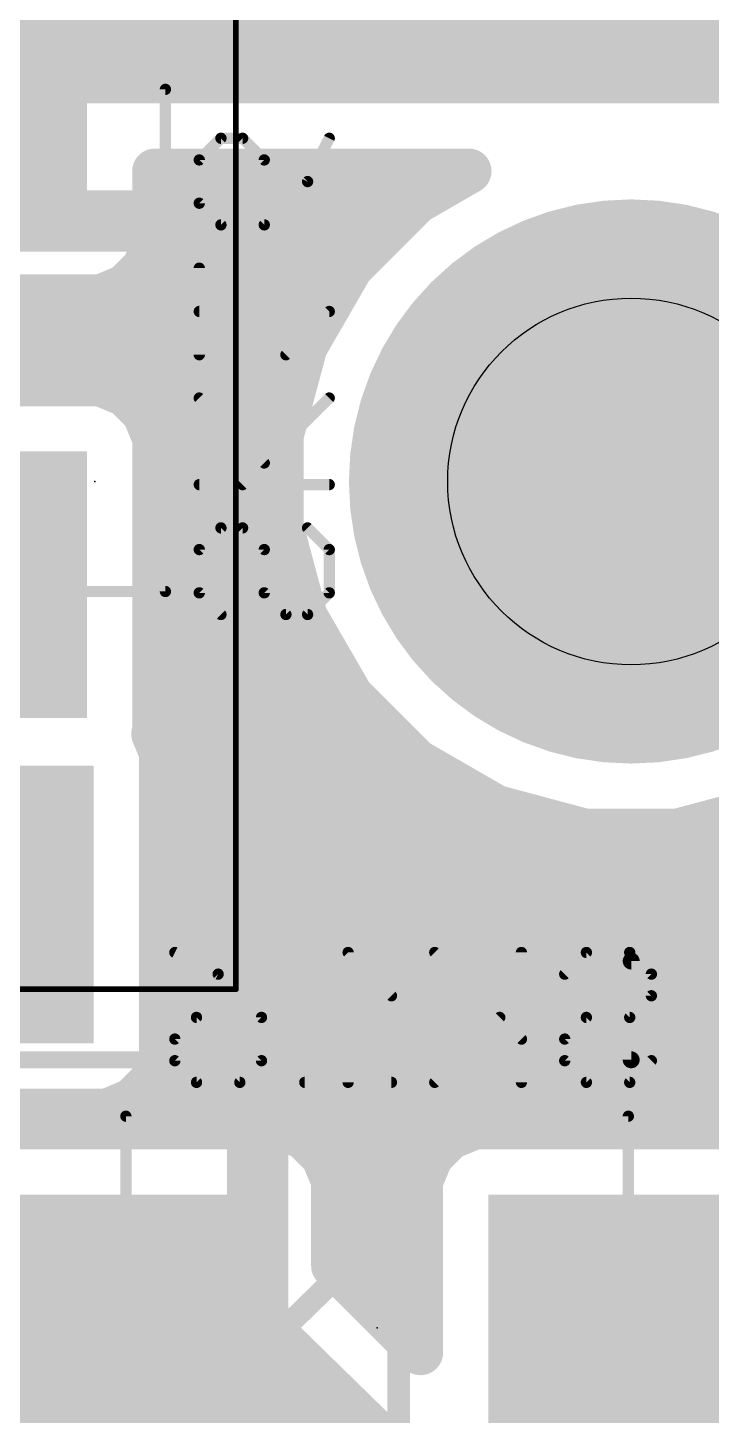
# Model space of a CAD drawing. Extents: x -0.2 to 52.3, y -1.5 to 54.9.
# Drawn here: x 33.69 to 39.84, y 36.04 to 48.54 of the extents above; entities that cross this region are included whole.
import ezdxf

# ---------------------------------------------------------------- set-up
doc = ezdxf.new("R2010")
doc.units = 0
for name, color, linetype in [('16', 175, 'CONTINUOUS'), ('20', 7, 'CONTINUOUS'), ('21', 253, 'CONTINUOUS'), ('22', 253, 'CONTINUOUS'), ('23', 7, 'CONTINUOUS'), ('24', 7, 'CONTINUOUS'), ('28', 253, 'CONTINUOUS'), ('42', 175, 'CONTINUOUS'), ('43', 82, 'CONTINUOUS'), ('52', 253, 'CONTINUOUS')]:
    doc.layers.add(name, color=color, linetype=linetype)

# ---------------------------------------------------------------- blocks, each defined once
blk = doc.blocks.new('RECT')
blk.add_solid([(-0.5, -0.5), (0.5, -0.5), (-0.5, 0.5), (0.5, 0.5)])

msp = doc.modelspace()

# ---------------------------------------------------------------- linework, layer by layer
at = {"layer": '16'}
for points, const_width in [([(33.02, 48.26), (41.91, 48.26)], 0.8128), ([(34.8296, 46.5987), (34.8296, 47.244)], 0.4064), ([(34.8296, 47.244), (37.6562, 47.244)], 0.4064), ([(37.6562, 47.244), (37.1821, 46.9703)], 0.4064), ([(34.8296, 47.1424), (37.4802, 47.1424)], 0.4064), ([(37.1821, 46.9703), (36.5957, 46.3839)], 0.4064), ([(34.8296, 46.736), (36.9478, 46.736)], 0.4064), ([(34.7368, 46.3747), (34.8296, 46.5987)], 0.4064), ([(34.5653, 46.2032), (34.7368, 46.3747)], 0.4064), ([(34.6917, 46.3296), (36.5643, 46.3296)], 0.4064), ([(36.5957, 46.3839), (36.181, 45.6657)], 0.4064), ([(34.3413, 46.1104), (34.5653, 46.2032)], 0.4064), ([(31.6987, 46.1104), (34.3413, 46.1104)], 0.4064), ([(31.4196, 45.9232), (36.3297, 45.9232)], 0.4064), ([(36.181, 45.6657), (35.9664, 44.8647)], 0.4064), ([(31.4196, 45.5168), (36.1411, 45.5168)], 0.4064), ([(34.3413, 45.3296), (31.6987, 45.3296)], 0.4064), ([(34.5653, 45.2368), (34.3413, 45.3296)], 0.4064), ([(34.7368, 45.0653), (34.5653, 45.2368)], 0.4064), ([(34.6917, 45.1104), (36.0323, 45.1104)], 0.4064), ([(34.8296, 44.8413), (34.7368, 45.0653)], 0.4064), ([(34.8296, 42.1987), (34.8296, 44.8413)], 0.4064), ([(35.9664, 44.8647), (35.9664, 44.0353)], 0.4064), ([(34.8296, 44.704), (35.9664, 44.704)], 0.4064), ([(34.8296, 44.2976), (35.9664, 44.2976)], 0.4064), ([(35.9664, 44.0353), (36.181, 43.2343)], 0.4064), ([(34.8296, 43.8912), (36.005, 43.8912)], 0.4064), ([(34.8296, 43.4848), (36.1139, 43.4848)], 0.4064), ([(36.181, 43.2343), (36.5957, 42.5161)], 0.4064), ([(34.8296, 43.0784), (36.271, 43.0784)], 0.4064), ([(34.8296, 42.672), (36.5057, 42.672)], 0.4064), ([(36.5957, 42.5161), (37.1821, 41.9297)], 0.4064), ([(34.8208, 42.1774), (34.8296, 42.1987)], 0.4064), ([(34.8896, 42.0113), (34.8208, 42.1774)], 0.4064), ([(34.8296, 42.2656), (36.8462, 42.2656)], 0.4064), ([(34.8896, 39.2687), (34.8896, 42.0113)], 0.4064), ([(37.1821, 41.9297), (37.9003, 41.515)], 0.4064), ([(34.8896, 41.8592), (37.3042, 41.8592)], 0.4064), ([(34.8896, 41.4528), (38.1326, 41.4528)], 0.4064), ([(37.9003, 41.515), (38.7013, 41.3004)], 0.4064), ([(39.5307, 41.3004), (40.3317, 41.515)], 0.4064), ([(38.7013, 41.3004), (39.5307, 41.3004)], 0.4064), ([(34.8896, 41.0464), (42.164, 41.0464)], 0.4064), ([(34.8896, 40.64), (42.164, 40.64)], 0.4064), ([(34.8896, 40.2336), (42.2486, 40.2336)], 0.4064), ([(34.8896, 39.8272), (42.556, 39.8272)], 0.4064), ([(34.8896, 39.4208), (42.9624, 39.4208)], 0.4064), ([(34.7968, 39.0447), (34.8896, 39.2687)], 0.4064), ([(34.6253, 38.8732), (34.7968, 39.0447)], 0.4064), ([(34.7665, 39.0144), (43.3688, 39.0144)], 0.4064), ([(31.7587, 38.7804), (34.4013, 38.7804)], 0.4064), ([(34.4013, 38.7804), (34.6253, 38.8732)], 0.4064), ([(35.9513, 38.6396), (33.3087, 38.6396)], 0.4064), ([(36.1753, 38.5468), (35.9513, 38.6396)], 0.4064), ([(36.0275, 38.608), (37.6325, 38.608)], 0.4064), ([(36.3468, 38.3753), (36.1753, 38.5468)], 0.4064), ([(37.4847, 38.5468), (37.3132, 38.3753)], 0.4064), ([(37.7087, 38.6396), (37.4847, 38.5468)], 0.4064), ([(40.3513, 38.6396), (37.7087, 38.6396)], 0.4064), ([(36.4396, 38.1513), (36.3468, 38.3753)], 0.4064), ([(37.3132, 38.3753), (37.2204, 38.1513)], 0.4064), ([(36.4187, 38.2016), (37.2413, 38.2016)], 0.4064), ([(36.4396, 37.3872), (36.4396, 38.1513)], 0.4064), ([(37.2204, 38.1513), (37.2204, 36.6064)], 0.4064), ([(36.4396, 37.7952), (37.2204, 37.7952)], 0.4064), ([(36.4396, 37.3888), (37.2204, 37.3888)], 0.4064), ([(37.2204, 36.6064), (36.4396, 37.3872)], 0.4064), ([(34.63, 36.83), (30.48, 36.83)], 0.8128), ([(35.56, 36.83), (34.63, 36.83)], 0.8128), ([(38.1, 34.29), (35.56, 36.83)], 0.8128), ([(39.03, 36.83), (39.37, 36.83)], 0.8128), ([(41.91, 36.83), (39.03, 36.83)], 0.8128), ([(36.8444, 36.9824), (37.2204, 36.9824)], 0.4064)]:
    msp.add_lwpolyline(points, dxfattribs=dict(at, const_width=const_width))
for points, const_width in [([(34.9312, 47.244, 1), (34.728, 47.244)], 0.2032), ([(34.8296, 47.3456, 1), (34.8296, 47.1424)], 0.2032), ([(37.707, 47.156, 1), (37.6054, 47.332)], 0.2032), ([(37.6562, 47.1424, 1), (37.6562, 47.3456)], 0.2032), ([(34.8296, 47.244, 1), (34.8296, 47.0408)], 0.2032), ([(37.4802, 47.0408, 1), (37.4802, 47.244)], 0.2032), ([(37.1313, 47.0583, 1), (37.2329, 46.8823)], 0.2032), ([(37.2539, 46.8985, 1), (37.1103, 47.0421)], 0.2032), ([(34.8296, 46.8376, 1), (34.8296, 46.6344)], 0.2032), ([(36.9478, 46.6344, 1), (36.9478, 46.8376)], 0.2032), ([(34.9235, 46.5599, 1), (34.7357, 46.6376)], 0.2032), ([(34.728, 46.5987, 1), (34.9312, 46.5987)], 0.2032), ([(34.6917, 46.4312, 1), (34.6917, 46.228)], 0.2032), ([(34.6429, 46.4136, 1), (34.8307, 46.3358)], 0.2032), ([(34.8086, 46.3028, 1), (34.6649, 46.4465)], 0.2032), ([(36.5238, 46.4557, 1), (36.6675, 46.3121)], 0.2032), ([(36.6837, 46.3331, 1), (36.5077, 46.4347)], 0.2032), ([(36.5643, 46.228, 1), (36.5643, 46.4312)], 0.2032), ([(34.4935, 46.275, 1), (34.6372, 46.1314)], 0.2032), ([(34.6042, 46.1093, 1), (34.5264, 46.2971)], 0.2032), ([(34.3024, 46.2043, 1), (34.3801, 46.0165)], 0.2032), ([(34.3413, 46.0088, 1), (34.3413, 46.212)], 0.2032), ([(36.3297, 45.8216, 1), (36.3297, 46.0248)], 0.2032), ([(36.2792, 45.6394, 1), (36.0829, 45.692)], 0.2032), ([(36.0931, 45.7165, 1), (36.269, 45.6149)], 0.2032), ([(36.1411, 45.4152, 1), (36.1411, 45.6184)], 0.2032), ([(34.3801, 45.4235, 1), (34.3024, 45.2357)], 0.2032), ([(34.3413, 45.228, 1), (34.3413, 45.4312)], 0.2032), ([(34.6372, 45.3086, 1), (34.4935, 45.1649)], 0.2032), ([(34.5264, 45.1429, 1), (34.6042, 45.3307)], 0.2032), ([(34.6917, 45.212, 1), (34.6917, 45.0088)], 0.2032), ([(34.8307, 45.1042, 1), (34.6429, 45.0264)], 0.2032), ([(34.6649, 44.9935, 1), (34.8086, 45.1372)], 0.2032), ([(36.0323, 45.0088, 1), (36.0323, 45.212)], 0.2032), ([(34.9312, 44.8413, 1), (34.728, 44.8413)], 0.2032), ([(34.7357, 44.8024, 1), (34.9235, 44.8801)], 0.2032), ([(36.068, 44.8647, 1), (35.8648, 44.8647)], 0.2032), ([(35.8683, 44.8909, 1), (36.0645, 44.8384)], 0.2032), ([(34.8296, 44.8056, 1), (34.8296, 44.6024)], 0.2032), ([(35.9664, 44.6024, 1), (35.9664, 44.8056)], 0.2032), ([(34.8296, 44.3992, 1), (34.8296, 44.196)], 0.2032), ([(35.9664, 44.196, 1), (35.9664, 44.3992)], 0.2032), ([(36.0645, 44.0616, 1), (35.8683, 44.009)], 0.2032), ([(35.8648, 44.0353, 1), (36.068, 44.0353)], 0.2032), ([(34.8296, 43.9928, 1), (34.8296, 43.7896)], 0.2032), ([(36.005, 43.7896, 1), (36.005, 43.9928)], 0.2032), ([(34.8296, 43.5864, 1), (34.8296, 43.3832)], 0.2032), ([(36.1139, 43.3832, 1), (36.1139, 43.5864)], 0.2032), ([(36.269, 43.2851, 1), (36.0931, 43.1835)], 0.2032), ([(36.0829, 43.208, 1), (36.2792, 43.2606)], 0.2032), ([(34.8296, 43.18, 1), (34.8296, 42.9768)], 0.2032), ([(36.271, 42.9768, 1), (36.271, 43.18)], 0.2032), ([(34.8296, 42.7736, 1), (34.8296, 42.5704)], 0.2032), ([(36.5057, 42.5704, 1), (36.5057, 42.7736)], 0.2032), ([(36.6675, 42.5879, 1), (36.5238, 42.4443)], 0.2032), ([(36.5077, 42.4653, 1), (36.6837, 42.5669)], 0.2032), ([(34.9146, 42.2163, 1), (34.7269, 42.1385)], 0.2032), ([(34.8296, 42.3672, 1), (34.8296, 42.164)], 0.2032), ([(34.9235, 42.1599, 1), (34.7357, 42.2376)], 0.2032), ([(36.8462, 42.164, 1), (36.8462, 42.3672)], 0.2032), ([(34.7269, 42.2163, 1), (34.9146, 42.1385)], 0.2032), ([(34.728, 42.1987, 1), (34.9312, 42.1987)], 0.2032), ([(34.9912, 42.0113, 1), (34.788, 42.0113)], 0.2032), ([(34.7957, 41.9724, 1), (34.9835, 42.0501)], 0.2032), ([(37.2329, 42.0177, 1), (37.1313, 41.8417)], 0.2032), ([(37.1103, 41.8578, 1), (37.2539, 42.0015)], 0.2032), ([(34.8896, 41.9608, 1), (34.8896, 41.7576)], 0.2032), ([(37.3042, 41.7576, 1), (37.3042, 41.9608)], 0.2032), ([(34.8896, 41.5544, 1), (34.8896, 41.3512)], 0.2032), ([(37.9266, 41.6132, 1), (37.874, 41.4169)], 0.2032), ([(37.8495, 41.4271, 1), (37.9511, 41.603)], 0.2032), ([(38.1326, 41.3512, 1), (38.1326, 41.5544)], 0.2032), ([(38.7013, 41.402, 1), (38.7013, 41.1988)], 0.2032), ([(38.675, 41.2023, 1), (38.7276, 41.3985)], 0.2032), ([(39.5044, 41.3985, 1), (39.5569, 41.2023)], 0.2032), ([(39.5307, 41.1988, 1), (39.5307, 41.402)], 0.2032), ([(34.8896, 41.148, 1), (34.8896, 40.9448)], 0.2032), ([(34.8896, 40.7416, 1), (34.8896, 40.5384)], 0.2032), ([(34.8896, 40.3352, 1), (34.8896, 40.132)], 0.2032), ([(34.8896, 39.9288, 1), (34.8896, 39.7256)], 0.2032), ([(34.8896, 39.5224, 1), (34.8896, 39.3192)], 0.2032), ([(34.788, 39.2687, 1), (34.9912, 39.2687)], 0.2032), ([(34.9835, 39.2299, 1), (34.7957, 39.3076)], 0.2032), ([(34.8686, 38.9728, 1), (34.7249, 39.1165)], 0.2032), ([(34.7665, 39.116, 1), (34.7665, 38.9128)], 0.2032), ([(34.7029, 39.0836, 1), (34.8907, 39.0058)], 0.2032), ([(34.4013, 38.6788, 1), (34.4013, 38.882)], 0.2032), ([(34.5535, 38.945, 1), (34.6972, 38.8014)], 0.2032), ([(34.6642, 38.7793, 1), (34.5864, 38.9671)], 0.2032), ([(34.3624, 38.8743, 1), (34.4401, 38.6865)], 0.2032), ([(35.9901, 38.7335, 1), (35.9124, 38.5457)], 0.2032), ([(36.0275, 38.7096, 1), (36.0275, 38.5064)], 0.2032), ([(35.9513, 38.538, 1), (35.9513, 38.7412)], 0.2032), ([(36.2472, 38.6186, 1), (36.1035, 38.4749)], 0.2032), ([(36.1364, 38.4529, 1), (36.2142, 38.6407)], 0.2032), ([(37.4458, 38.6407, 1), (37.5236, 38.4529)], 0.2032), ([(37.5565, 38.4749, 1), (37.4128, 38.6186)], 0.2032), ([(37.7087, 38.7412, 1), (37.7087, 38.538)], 0.2032), ([(37.6325, 38.5064, 1), (37.6325, 38.7096)], 0.2032), ([(37.7476, 38.5457, 1), (37.6699, 38.7335)], 0.2032), ([(36.4407, 38.4142, 1), (36.2529, 38.3364)], 0.2032), ([(36.2749, 38.3035, 1), (36.4186, 38.4472)], 0.2032), ([(37.2414, 38.4472, 1), (37.385, 38.3035)], 0.2032), ([(37.4071, 38.3364, 1), (37.2193, 38.4142)], 0.2032), ([(36.4187, 38.3032, 1), (36.4187, 38.1)], 0.2032), ([(36.5412, 38.1513, 1), (36.338, 38.1513)], 0.2032), ([(37.322, 38.1513, 1), (37.1188, 38.1513)], 0.2032), ([(37.2413, 38.1, 1), (37.2413, 38.3032)], 0.2032), ([(36.3457, 38.1124, 1), (36.5335, 38.1901)], 0.2032), ([(37.1265, 38.1901, 1), (37.3143, 38.1124)], 0.2032), ([(36.4396, 37.8968, 1), (36.4396, 37.6936)], 0.2032), ([(37.2204, 37.6936, 1), (37.2204, 37.8968)], 0.2032), ([(36.4396, 37.4904, 1), (36.4396, 37.2872)], 0.2032), ([(36.5114, 37.4591, 1), (36.3678, 37.3154)], 0.2032), ([(36.338, 37.3872, 1), (36.5412, 37.3872)], 0.2032), ([(37.2204, 37.2872, 1), (37.2204, 37.4904)], 0.2032), ([(34.63, 37.0332, 1), (34.63, 36.6268)], 0.4064), ([(34.63, 36.6268, 1), (34.63, 37.0332)], 0.4064), ([(35.7037, 36.9737, 1), (35.4163, 36.6863)], 0.4064), ([(35.56, 36.6268, 1), (35.56, 37.0332)], 0.4064), ([(39.03, 37.0332, 1), (39.03, 36.6268)], 0.4064), ([(39.03, 37.0332, 1), (39.03, 36.6268)], 0.4064), ([(39.37, 36.6268, 1), (39.37, 37.0332)], 0.4064), ([(36.8444, 37.084, 1), (36.8444, 36.8808)], 0.2032), ([(37.2204, 36.8808, 1), (37.2204, 37.084)], 0.2032), ([(37.1486, 36.5346, 1), (37.2922, 36.6783)], 0.2032), ([(37.1188, 36.6064, 1), (37.322, 36.6064)], 0.2032)]:
    msp.add_lwpolyline(points, format="xyb", dxfattribs=dict(at, const_width=const_width))
at = {"layer": '20'}
msp.add_circle((39.116, 44.45), 1.651, dxfattribs=at)
at = {"layer": '21'}
for points, const_width in [([(35.56, 39.878), (35.56, 49.022)], 0.0508), ([(39.116, 39.243), (39.116, 40.132)], 0.1524), ([(39.116, 40.132), (40.64, 40.132)], 0.1524), ([(35.56, 39.878), (27.305, 39.878)], 0.0508), ([(26.67, 39.243), (39.116, 39.243)], 0.1524)]:
    msp.add_lwpolyline(points, dxfattribs=dict(at, const_width=const_width))
for points, const_width in [([(39.116, 42.6466, 1), (39.116, 46.2534, 1), (39.116, 42.6466)], 0.1524), ([(39.1541, 40.132, 1), (39.0779, 40.132)], 0.0762), ([(39.116, 40.1701, 1), (39.116, 40.0939)], 0.0762), ([(35.5473, 39.878, 1), (35.5727, 39.878)], 0.0254), ([(35.56, 39.8653, 1), (35.56, 39.8907)], 0.0254), ([(39.0779, 39.243, 1), (39.1541, 39.243)], 0.0762), ([(39.116, 39.2049, 1), (39.116, 39.2811)], 0.0762)]:
    msp.add_lwpolyline(points, format="xyb", dxfattribs=dict(at, const_width=const_width))
at = {"layer": '22'}
for points, const_width in [([(34.925, 47.9806), (34.925, 43.4594)], 0.1016), ([(33.02, 46.55), (34.02, 45.527)], 0.2032), ([(34.02, 45.527), (32.02, 45.527)], 0.2032), ([(34.5694, 38.735), (39.0906, 38.735)], 0.1016), ([(36, 36.83), (37.023, 37.83)], 0.2032), ([(37.023, 37.83), (37.023, 35.83)], 0.2032), ([(37.023, 35.83), (36, 36.83)], 0.2032)]:
    msp.add_lwpolyline(points, dxfattribs=dict(at, const_width=const_width))
for points, const_width in [([(34.9504, 47.9806, 1), (34.8996, 47.9806)], 0.0508), ([(33.9837, 45.4915, 1), (34.0563, 45.5625)], 0.1016), ([(34.02, 45.4762, 1), (34.02, 45.5778)], 0.1016), ([(34.8996, 43.4594, 1), (34.9504, 43.4594)], 0.0508), ([(34.5694, 38.7604, 1), (34.5694, 38.7096)], 0.0508), ([(39.0906, 38.7096, 1), (39.0906, 38.7604)], 0.0508), ([(37.0738, 37.83, 1), (36.9722, 37.83)], 0.1016), ([(37.0585, 37.7937, 1), (36.9875, 37.8663)], 0.1016), ([(36.0355, 36.8663, 1), (35.9645, 36.7937)], 0.1016), ([(35.9645, 36.8663, 1), (36.0355, 36.7937)], 0.1016)]:
    msp.add_lwpolyline(points, format="xyb", dxfattribs=dict(at, const_width=const_width))
at = {"layer": '23'}
msp.add_point((34.29, 44.45), dxfattribs=at)
at = {"layer": '24'}
msp.add_point((36.83, 36.83), dxfattribs=at)
at = {"layer": '28', "const_width": 0.1016}
for points in [[(35.2298, 47.3451), (35.4247, 47.54)], [(35.4247, 47.54), (35.6196, 47.54)], [(35.6196, 47.54), (35.8145, 47.3451)], [(36.3992, 47.54), (36.2043, 47.1502)], [(35.2298, 46.9553), (35.2298, 47.3451)], [(35.8145, 47.3451), (35.8145, 46.7604)], [(36.2043, 47.1502), (35.8145, 46.7604)], [(35.4247, 46.7604), (35.2298, 46.9553)], [(35.8145, 46.7604), (35.4247, 46.7604)], [(35.2298, 45.591), (35.2298, 46.3706)], [(36.3992, 45.9808), (35.2298, 45.9808)], [(36.0094, 45.591), (36.3992, 45.9808)], [(35.8145, 44.6165), (35.2298, 45.2012)], [(35.6196, 44.4216), (36.3992, 45.2012)], [(36.3992, 44.4216), (35.2298, 44.4216)], [(35.4247, 44.0318), (35.2298, 43.8369)], [(35.6196, 44.0318), (35.4247, 44.0318)], [(35.8145, 43.8369), (35.6196, 44.0318)], [(36.2043, 44.0318), (36.3992, 43.8369)], [(35.2298, 43.8369), (35.2298, 43.4471)], [(35.8145, 43.4471), (35.8145, 43.8369)], [(36.3992, 43.8369), (36.3992, 43.4471)], [(35.2298, 43.4471), (35.4247, 43.2522)], [(36.0094, 43.2522), (35.8145, 43.4471)], [(36.3992, 43.4471), (36.2043, 43.2522)], [(36.2043, 43.2522), (36.0094, 43.2522)], [(35.01, 40.2092), (35.3998, 40.0143)], [(36.959, 39.8194), (36.5692, 40.2092)], [(36.5692, 40.2092), (36.5692, 39.0398)], [(38.1284, 39.4296), (37.3488, 40.2092)], [(38.1284, 40.2092), (38.1284, 39.0398)], [(38.5182, 40.0143), (38.7131, 40.2092)], [(38.7131, 40.2092), (39.1029, 40.2092)], [(39.1029, 40.2092), (39.2978, 40.0143)], [(35.3998, 40.0143), (35.7896, 39.6245)], [(39.2978, 40.0143), (39.2978, 39.8194)], [(39.2978, 39.8194), (39.1029, 39.6245)], [(35.01, 39.4296), (35.2049, 39.6245)], [(35.2049, 39.6245), (35.7896, 39.6245)], [(35.7896, 39.6245), (35.7896, 39.2347)], [(37.9335, 39.6245), (37.3488, 39.0398)], [(38.7131, 39.6245), (38.5182, 39.4296)], [(39.1029, 39.6245), (38.7131, 39.6245)], [(35.01, 39.2347), (35.01, 39.4296)], [(38.5182, 39.4296), (38.5182, 39.2347)], [(35.2049, 39.0398), (35.01, 39.2347)], [(35.7896, 39.2347), (35.5947, 39.0398)], [(38.5182, 39.2347), (38.7131, 39.0398)], [(39.1029, 39.0398), (39.2978, 39.2347)], [(35.5947, 39.0398), (35.2049, 39.0398)], [(36.959, 39.0398), (36.1794, 39.0398)], [(38.7131, 39.0398), (39.1029, 39.0398)]]:
    msp.add_lwpolyline(points, dxfattribs=at)
at = {"layer": '28', "const_width": 0.0508}
for points in [[(35.4247, 47.5654, 1), (35.4247, 47.5146)], [(35.4427, 47.522, 1), (35.4067, 47.558)], [(35.6376, 47.558, 1), (35.6016, 47.522)], [(35.6196, 47.5146, 1), (35.6196, 47.5654)], [(36.4219, 47.5286, 1), (36.3765, 47.5513)], [(35.2118, 47.3631, 1), (35.2478, 47.3271)], [(35.2552, 47.3451, 1), (35.2044, 47.3451)], [(35.8399, 47.3451, 1), (35.7891, 47.3451)], [(35.7965, 47.3271, 1), (35.8325, 47.3631)], [(36.1816, 47.1615, 1), (36.227, 47.1388)], [(36.2223, 47.1322, 1), (36.1863, 47.1682)], [(35.2478, 46.9733, 1), (35.2118, 46.9373)], [(35.2044, 46.9553, 1), (35.2552, 46.9553)], [(35.4247, 46.7858, 1), (35.4247, 46.735)], [(35.4067, 46.7424, 1), (35.4427, 46.7784)], [(35.7965, 46.7784, 1), (35.8325, 46.7424)], [(35.7891, 46.7604, 1), (35.8399, 46.7604)], [(35.8145, 46.735, 1), (35.8145, 46.7858)], [(35.2552, 46.3706, 1), (35.2044, 46.3706)], [(35.2298, 46.0062, 1), (35.2298, 45.9554)], [(36.4172, 45.9628, 1), (36.3812, 45.9988)], [(36.3992, 45.9554, 1), (36.3992, 46.0062)], [(35.2044, 45.591, 1), (35.2552, 45.591)], [(35.9914, 45.609, 1), (36.0274, 45.573)], [(35.2478, 45.2192, 1), (35.2118, 45.1832)], [(36.4172, 45.1832, 1), (36.3812, 45.2192)], [(35.7965, 44.5985, 1), (35.8325, 44.6345)], [(35.2298, 44.447, 1), (35.2298, 44.3962)], [(35.6016, 44.4396, 1), (35.6376, 44.4036)], [(36.3992, 44.3962, 1), (36.3992, 44.447)], [(35.4247, 44.0572, 1), (35.4247, 44.0064)], [(35.4427, 44.0138, 1), (35.4067, 44.0498)], [(35.6376, 44.0498, 1), (35.6016, 44.0138)], [(35.6196, 44.0064, 1), (35.6196, 44.0572)], [(36.2223, 44.0498, 1), (36.1863, 44.0138)], [(35.2118, 43.8549, 1), (35.2478, 43.8189)], [(35.2552, 43.8369, 1), (35.2044, 43.8369)], [(35.8399, 43.8369, 1), (35.7891, 43.8369)], [(35.7965, 43.8189, 1), (35.8325, 43.8549)], [(36.4246, 43.8369, 1), (36.3738, 43.8369)], [(36.3812, 43.8189, 1), (36.4172, 43.8549)], [(35.2478, 43.4651, 1), (35.2118, 43.4291)], [(35.8325, 43.4651, 1), (35.7965, 43.4291)], [(36.4172, 43.4291, 1), (36.3812, 43.4651)], [(35.2044, 43.4471, 1), (35.2552, 43.4471)], [(35.7891, 43.4471, 1), (35.8399, 43.4471)], [(36.3738, 43.4471, 1), (36.4246, 43.4471)], [(35.4067, 43.2342, 1), (35.4427, 43.2702)], [(36.0094, 43.2776, 1), (36.0094, 43.2268)], [(35.9914, 43.2342, 1), (36.0274, 43.2702)], [(36.1863, 43.2702, 1), (36.2223, 43.2342)], [(36.2043, 43.2268, 1), (36.2043, 43.2776)], [(35.0214, 40.2319, 1), (34.9987, 40.1865)], [(36.5872, 40.2272, 1), (36.5512, 40.1912)], [(36.5946, 40.2092, 1), (36.5438, 40.2092)], [(37.3668, 40.2272, 1), (37.3308, 40.1912)], [(38.1538, 40.2092, 1), (38.103, 40.2092)], [(38.7131, 40.2346, 1), (38.7131, 40.1838)], [(38.7311, 40.1912, 1), (38.6951, 40.2272)], [(39.1209, 40.2272, 1), (39.0849, 40.1912)], [(39.1029, 40.1838, 1), (39.1029, 40.2346)], [(35.4178, 40.0323, 1), (35.3818, 39.9963)], [(35.3885, 39.9916, 1), (35.4112, 40.037)], [(38.5002, 40.0323, 1), (38.5362, 39.9963)], [(39.3232, 40.0143, 1), (39.2724, 40.0143)], [(39.2798, 39.9963, 1), (39.3158, 40.0323)], [(36.941, 39.8014, 1), (36.977, 39.8374)], [(39.3158, 39.8014, 1), (39.2798, 39.8374)], [(39.2724, 39.8194, 1), (39.3232, 39.8194)], [(35.2049, 39.6499, 1), (35.2049, 39.5991)], [(35.2229, 39.6065, 1), (35.1869, 39.6425)], [(35.815, 39.6245, 1), (35.7642, 39.6245)], [(35.7716, 39.6065, 1), (35.8076, 39.6425)], [(35.7896, 39.5991, 1), (35.7896, 39.6499)], [(37.9515, 39.6065, 1), (37.9155, 39.6425)], [(38.7131, 39.6499, 1), (38.7131, 39.5991)], [(38.7311, 39.6065, 1), (38.6951, 39.6425)], [(39.0849, 39.6425, 1), (39.1209, 39.6065)], [(39.1029, 39.5991, 1), (39.1029, 39.6499)], [(35.0354, 39.4296, 1), (34.9846, 39.4296)], [(38.5436, 39.4296, 1), (38.4928, 39.4296)], [(34.992, 39.4476, 1), (35.028, 39.4116)], [(38.1104, 39.4116, 1), (38.1464, 39.4476)], [(38.5002, 39.4476, 1), (38.5362, 39.4116)], [(35.028, 39.2527, 1), (34.992, 39.2167)], [(34.9846, 39.2347, 1), (35.0354, 39.2347)], [(35.7642, 39.2347, 1), (35.815, 39.2347)], [(35.8076, 39.2167, 1), (35.7716, 39.2527)], [(38.5362, 39.2527, 1), (38.5002, 39.2167)], [(38.4928, 39.2347, 1), (38.5436, 39.2347)], [(39.3158, 39.2167, 1), (39.2798, 39.2527)], [(35.2049, 39.0652, 1), (35.2049, 39.0144)], [(35.1869, 39.0218, 1), (35.2229, 39.0578)], [(35.5767, 39.0578, 1), (35.6127, 39.0218)], [(35.5947, 39.0144, 1), (35.5947, 39.0652)], [(36.1794, 39.0652, 1), (36.1794, 39.0144)], [(36.5438, 39.0398, 1), (36.5946, 39.0398)], [(36.959, 39.0144, 1), (36.959, 39.0652)], [(37.3308, 39.0578, 1), (37.3668, 39.0218)], [(38.103, 39.0398, 1), (38.1538, 39.0398)], [(38.7131, 39.0652, 1), (38.7131, 39.0144)], [(38.6951, 39.0218, 1), (38.7311, 39.0578)], [(39.0849, 39.0578, 1), (39.1209, 39.0218)], [(39.1029, 39.0144, 1), (39.1029, 39.0652)]]:
    msp.add_lwpolyline(points, format="xyb", dxfattribs=at)
at = {"layer": '42', "const_width": 2.54}
msp.add_lwpolyline([(39.116, 43.18, 1), (39.116, 45.72, 1), (39.116, 43.18)], format="xyb", dxfattribs=at)
at = {"layer": '43', "const_width": 2.54}
msp.add_lwpolyline([(39.116, 43.18, 1), (39.116, 45.72, 1), (39.116, 43.18)], format="xyb", dxfattribs=at)
at = {"layer": '52', "const_width": 0.1016}
for points in [[(34.925, 47.9806), (31.115, 47.9806)], [(34.925, 43.4594), (31.115, 43.4594)], [(34.5694, 38.735), (34.5694, 34.925)], [(39.0906, 38.735), (39.0906, 34.925)]]:
    msp.add_lwpolyline(points, dxfattribs=at)
at = {"layer": '52', "const_width": 0.0508}
for points in [[(34.925, 47.9552, 1), (34.925, 48.006)], [(34.925, 43.434, 1), (34.925, 43.4848)], [(34.5948, 38.735, 1), (34.544, 38.735)], [(39.116, 38.735, 1), (39.0652, 38.735)]]:
    msp.add_lwpolyline(points, format="xyb", dxfattribs=at)

# ---------------------------------------------------------------- block references
at = {"layer": '16', "xscale": 2.4, "yscale": 2.4, "rotation": 270}
for p in [(33.02, 47.92), (33.02, 43.52)]:
    msp.add_blockref('RECT', p, dxfattribs=at)
at = {"layer": '16', "xscale": 2.4}
for p, yscale in [((33.08, 40.64), 2.5), ((34.63, 36.83), 2.4), ((39.03, 36.83), 2.4)]:
    msp.add_blockref('RECT', p, dxfattribs=dict(at, yscale=yscale))
at = {"layer": '52', "rotation": 270}
for p, xscale, yscale in [((33.02, 48.2473), 0.5334, 2.1844), ((33.02, 46.795), 0.55, 3.8), ((33.02, 43.1927), 0.5334, 2.1844)]:
    msp.add_blockref('RECT', p, dxfattribs=dict(at, xscale=xscale, yscale=yscale))
at = {"layer": '52'}
for p, xscale, yscale in [((35.755, 36.83), 0.55, 3.8), ((34.3027, 36.83), 0.5334, 2.1844), ((39.3573, 36.83), 0.5334, 2.1844)]:
    msp.add_blockref('RECT', p, dxfattribs=dict(at, xscale=xscale, yscale=yscale))

doc.saveas('drawing.dxf')
